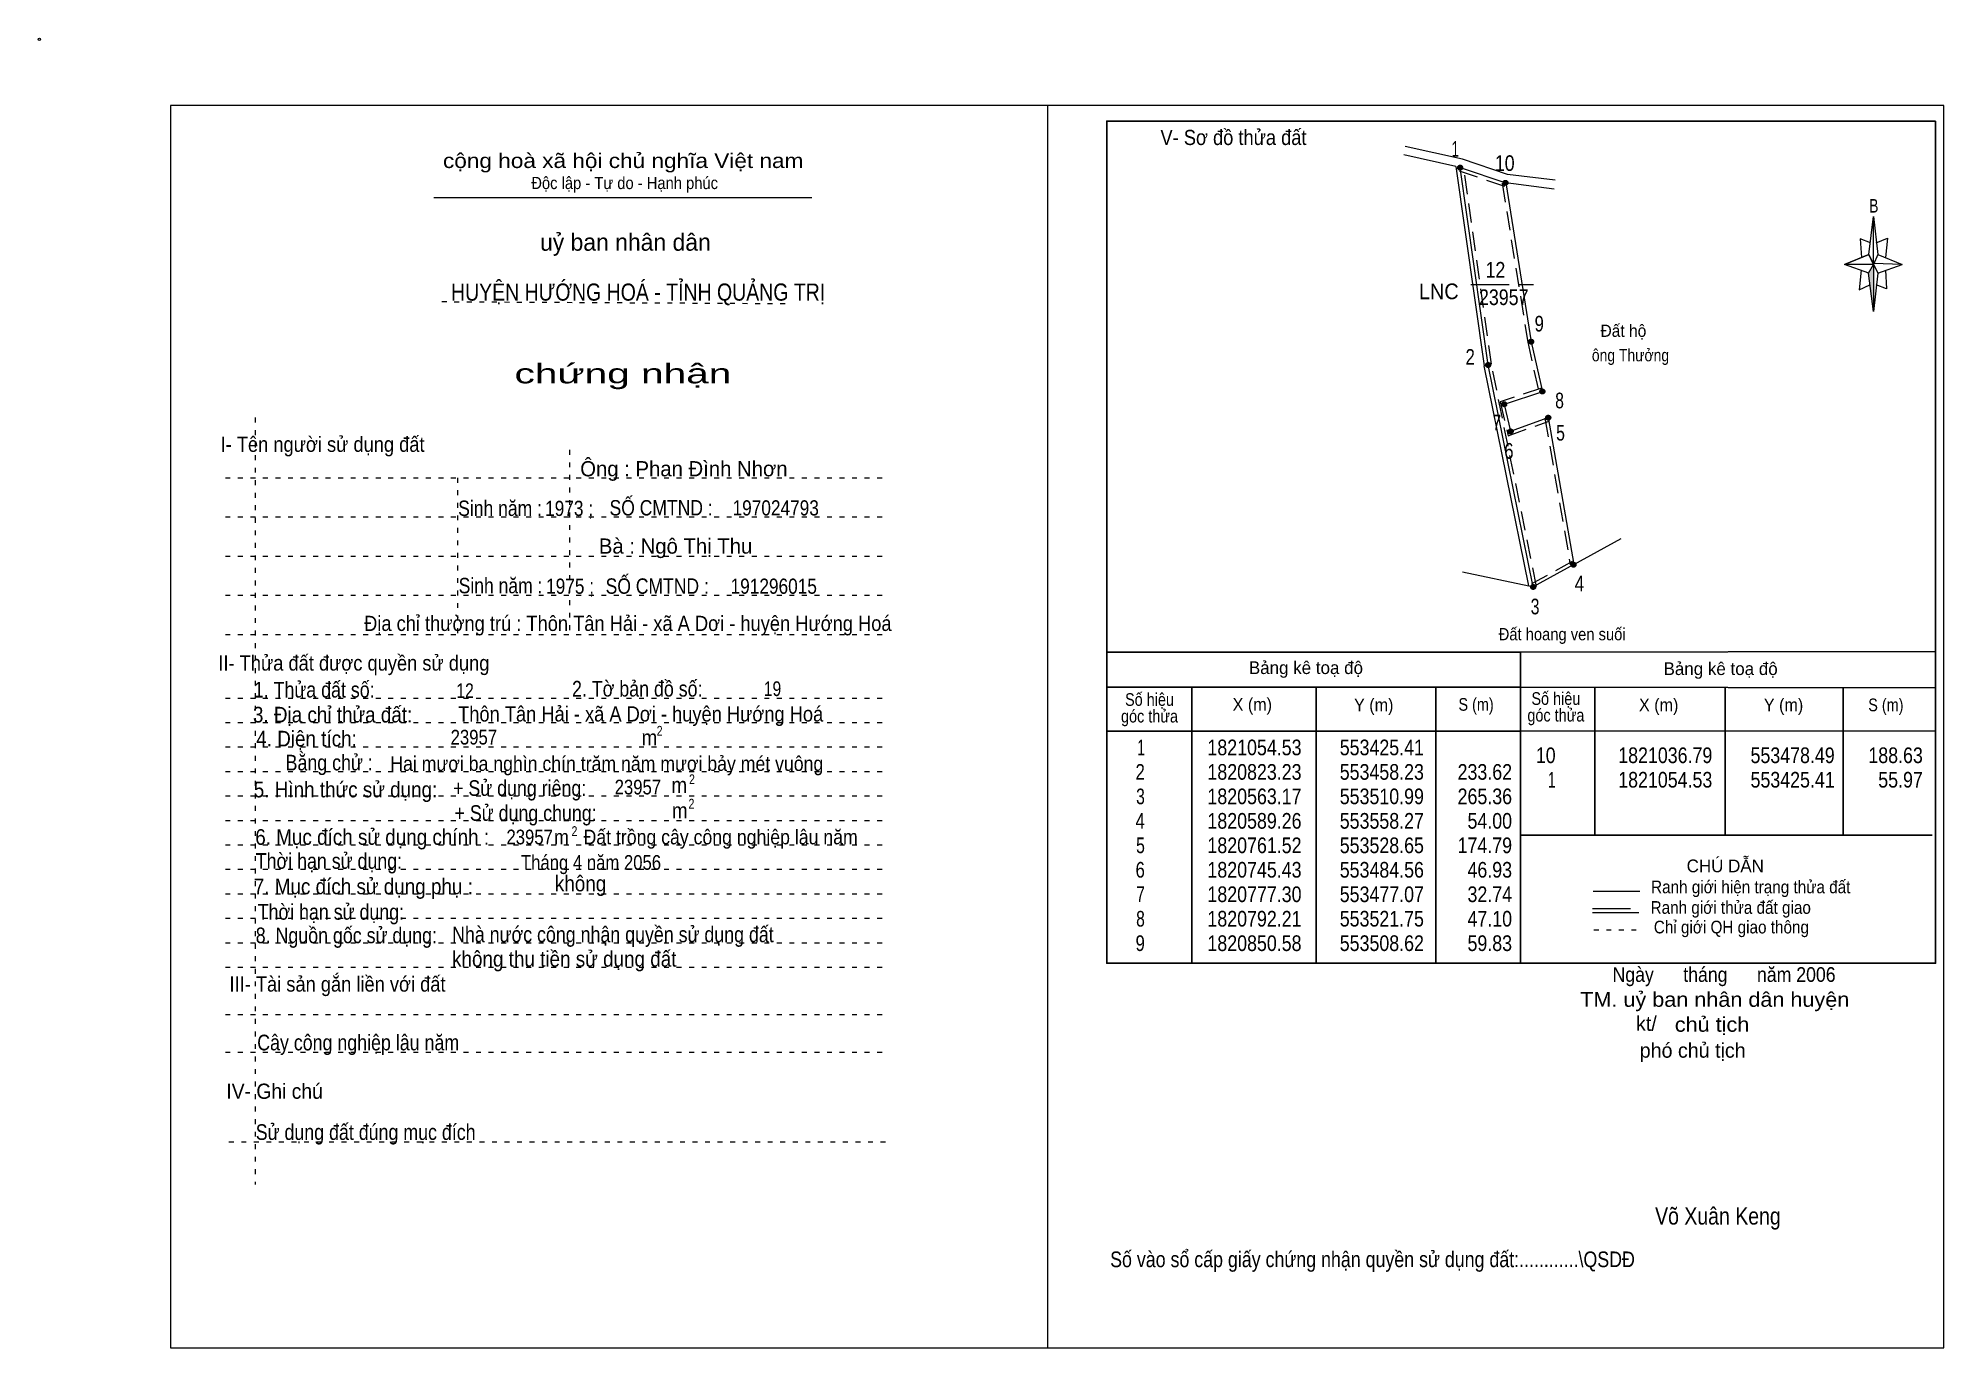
# Model space of a CAD drawing. Header units: centimetres. Extents: x -1.6 to 37.4, y -1.3 to 25.5.
import ezdxf
from ezdxf.enums import TextEntityAlignment as Align

# ---------------------------------------------------------------- set-up
doc = ezdxf.new("R2010")
doc.units = ezdxf.units.CM
doc.header["$LTSCALE"] = 0.13
for name, pattern in [('DOTTED', [1.5, 0.3, -1.2]), ('LONG_DASHED', [7.5, 6, -1.5]), ('MEDIUM_DASHED', [4.5, 3, -1.5])]:
    doc.linetypes.add(name, pattern=pattern)
for name, color, linetype, lineweight in [('1', 7, 'DOTTED', 13), ('10', 7, 'Continuous', 13), ('2', 7, 'Continuous', 25), ('22', 7, 'Continuous', 13), ('3', 7, 'Continuous', 13), ('30', 7, 'Continuous', 13), ('32', 7, 'LONG_DASHED', 13), ('33', 7, 'LONG_DASHED', 13), ('35', 7, 'Continuous', 13)]:
    doc.layers.add(name, color=color, linetype=linetype, lineweight=lineweight)

msp = doc.modelspace()

# ---------------------------------------------------------------- hatches: boundary and pattern name
at = {"layer": '30'}
msp.add_hatch(color=256, dxfattribs=at).paths.add_polyline_path([(35.91, 20.87), (35.91, 19.91), (35.81, 20.69)])
at = {"layer": '32'}
for points in [[(27.5192, 22.8477, 1), (27.4192, 22.8477, 1)], [(28.4448, 22.5384, 1), (28.3448, 22.5384, 1)], [(28.9702, 19.2913, 1), (28.8702, 19.2913, 1)], [(28.0915, 18.8144, 1), (27.9915, 18.8144, 1)], [(29.1991, 18.2735, 1), (29.0991, 18.2735, 1)], [(28.42, 18.0135, 1), (28.32, 18.0135, 1)], [(29.3195, 17.7383, 1), (29.2195, 17.7383, 1)], [(28.5506, 17.4577, 1), (28.4506, 17.4577, 1)], [(29.836, 14.7345, 1), (29.736, 14.7345, 1)], [(29.0115, 14.2795, 1), (28.9115, 14.2795, 1)]]:
    msp.add_hatch(color=256, dxfattribs=at).paths.add_polyline_path(points)

# ---------------------------------------------------------------- linework, layer by layer
at = {"layer": '1', "linetype": 'Continuous'}
msp.add_line((6.51, 22.24), (14.23, 22.24), dxfattribs=at)
at = {"layer": '1'}
for p, q in [((6.67, 20.11), (13.82, 20.07)), ((2.86, 17.74), (2.86, 2.07)), ((9.28, 17.08), (9.28, 13.31)), ((2.25, 16.51), (15.75, 16.51)), ((6.99, 16.51), (6.99, 13.31)), ((2.25, 15.71), (15.75, 15.71)), ((2.25, 14.91), (15.75, 14.91)), ((2.25, 14.11), (15.75, 14.11)), ((2.25, 13.31), (15.75, 13.31)), ((2.25, 12.01), (15.75, 12.01)), ((2.25, 11.51), (15.75, 11.51)), ((2.25, 11.01), (15.75, 11.01)), ((2.25, 10.51), (15.75, 10.51)), ((2.25, 10.01), (15.75, 10.01)), ((2.25, 9.51), (15.75, 9.51)), ((2.25, 9.01), (15.75, 9.01)), ((2.25, 8.51), (15.75, 8.51)), ((2.25, 8.01), (15.75, 8.01)), ((2.25, 7.51), (15.75, 7.51)), ((2.25, 7.01), (15.75, 7.01)), ((2.25, 6.51), (15.75, 6.51)), ((2.25, 5.54), (15.75, 5.54)), ((2.25, 4.77), (15.75, 4.77)), ((2.32, 2.94), (15.82, 2.94))]:
    msp.add_line(p, q, dxfattribs=at)
at = {"layer": '10'}
for p, q in [((27.38, 22.87), (26.32, 23.11)), ((27.52, 23.02), (26.35, 23.28)), ((28.44, 22.71), (27.52, 23.02)), ((27.38, 22.87), (27.96, 18.8)), ((29.41, 22.59), (28.44, 22.71)), ((29.39, 22.41), (28.4, 22.54)), ((29.79, 14.74), (30.76, 15.27))]:
    msp.add_line(p, q, dxfattribs=at)
at = {"layer": '10', "linetype": 'MEDIUM_DASHED'}
for p, q in [((27.45, 22.78), (28.38, 22.47)), ((28.11, 18.83), (27.54, 22.86)), ((29.03, 14.29), (28.11, 18.83)), ((29.2, 17.73), (29.72, 14.73)), ((29.76, 14.8), (28.93, 14.34))]:
    msp.add_line(p, q, dxfattribs=at)
at = {"layer": '10', "lineweight": 25}
for p, q in [((28.7, 12.95), (37.18, 12.96)), ((28.7, 12.23), (37.18, 12.22)), ((30.22, 12.23), (30.22, 9.21)), ((32.88, 12.23), (32.88, 9.21)), ((35.29, 12.23), (35.29, 9.21)), ((28.7, 11.33), (37.18, 11.34)), ((28.7, 9.21), (37.11, 9.21))]:
    msp.add_line(p, q, dxfattribs=at)
at = {"layer": '10'}
for points in [[(28.04, 18.82), (27.47, 22.85), (28.4, 22.54)], [(28.4, 22.54), (28.92, 19.29), (29.15, 18.27)], [(27.52, 14.59), (28.87, 14.3), (27.96, 18.8)], [(29.15, 18.27), (28.37, 18.01), (28.5, 17.46), (29.27, 17.74), (29.79, 14.74), (28.96, 14.28), (28.04, 18.82)]]:
    msp.add_lwpolyline(points, dxfattribs=at)
at = {"layer": '10', "linetype": 'MEDIUM_DASHED'}
for points in [[(28.33, 22.53), (28.85, 19.28), (29.08, 18.25)], [(29.13, 18.34), (28.29, 18.06), (28.45, 17.37), (29.29, 17.67)]]:
    msp.add_lwpolyline(points, dxfattribs=at)
at = {"layer": '10'}
msp.add_circle((-1.55, 25.47), 0.025, dxfattribs=at)
at = {"layer": '2'}
for p, q in [((20.25, 12.95), (28.7, 12.95)), ((28.7, 6.59), (28.7, 12.95)), ((20.25, 12.23), (28.7, 12.23)), ((21.99, 6.59), (21.99, 12.23)), ((24.53, 10.89), (24.53, 12.23)), ((26.97, 12.23), (26.97, 6.59)), ((20.25, 11.33), (28.7, 11.33))]:
    msp.add_line(p, q, dxfattribs=at)
msp.add_lwpolyline([(37.18, 23.8), (20.25, 23.8), (20.25, 6.59), (37.18, 6.59)], close=True, dxfattribs=at)
msp.add_lwpolyline([(24.53, 6.59), (24.53, 10.39), (24.53, 10.89)], dxfattribs=at)
at = {"layer": '22'}
msp.add_line((28.87, 14.3), (28.96, 14.28), dxfattribs=at)
at = {"layer": '3'}
msp.add_line((19.04, 24.12), (19.04, -1.27), dxfattribs=at)
for points in [[(19.04, 24.12), (1.13, 24.12), (1.13, -1.27), (19.04, -1.27)], [(19.04, -1.27), (37.35, -1.27), (37.35, 24.12), (19.04, 24.12)]]:
    msp.add_lwpolyline(points, dxfattribs=at)
at = {"layer": '30'}
for p, q in [((35.82, 21.07), (35.91, 21.85)), ((36, 21.07), (36.5, 20.87)), ((35.82, 20.69), (35.32, 20.87)), ((36, 20.69), (35.91, 19.91)), ((36.16, 20.75), (36.18, 20.37)), ((36.18, 20.37), (35.97, 20.45))]:
    msp.add_line(p, q, dxfattribs=at)
for points in [[(35.91, 21.85), (36, 21.07), (35.91, 20.87)], [(35.91, 20.87), (35.32, 20.87), (35.82, 21.07), (36, 20.69), (36.5, 20.87), (35.91, 20.89)], [(35.91, 20.87), (35.91, 19.91), (35.81, 20.69)]]:
    msp.add_lwpolyline(points, close=True, dxfattribs=at)
for points in [[(35.97, 21.31), (36.2, 21.41), (36.16, 21.01)], [(35.91, 20.87), (35.82, 21.07), (35.32, 20.87)], [(35.85, 21.31), (35.64, 21.39), (35.67, 21.01)], [(35.66, 20.75), (35.62, 20.35), (35.84, 20.45)], [(35.91, 20.87), (36, 20.69), (36.5, 20.87)]]:
    msp.add_lwpolyline(points, dxfattribs=at)
at = {"layer": '32'}
for centre in [(27.4692, 22.8477), (28.3948, 22.5384), (28.9202, 19.2913), (28.0415, 18.8144), (29.1491, 18.2735), (28.37, 18.0135), (29.2695, 17.7383), (28.5006, 17.4577), (29.786, 14.7345), (28.9615, 14.2795)]:
    msp.add_circle(centre, 0.05, dxfattribs=at)
at = {"layer": '33'}
msp.add_line((27.69, 20.46), (28.97, 20.46), dxfattribs=at)
at = {"layer": '35'}
for p, q in [((30.19, 8.06), (31.14, 8.06)), ((30.17, 7.63), (31.12, 7.63))]:
    msp.add_line(p, q, dxfattribs=at)
at = {"layer": '35', "linetype": 'LONG_DASHED'}
msp.add_line((30.17, 7.71), (31.12, 7.71), dxfattribs=at)
at = {"layer": '35', "linetype": 'DOTTED'}
msp.add_line((30.2, 7.27), (31.19, 7.27), dxfattribs=at)

# ---------------------------------------------------------------- texts
at = {"layer": '1'}
for s, height, width, p in [('V- Sơ đồ thửa đất', 0.31, 0.9, (22.84, 23.31)), ('cộng hoà xã hội chủ nghĩa Việt nam', 0.3, 1.15, (10.375, 22.84)), ('Độc lập - Tự do - Hạnh phúc', 0.25, 0.9, (10.405, 22.41)), ('chứng nhận', 0.4, 1.55, (10.37, 18.44)), ('I- Tên người sử dụng đất', 0.31, 0.9, (4.235, 17.04)), ('II- Thửa đất được quyền sử dụng', 0.31, 0.9, (4.875, 12.57)), ('III- Tài sản gắn liền với đất', 0.31, 0.9, (4.54, 6.01)), ('IV- Ghi chú', 0.31, 0.95, (3.255, 3.82))]:
    msp.add_text(s, height=height, dxfattribs=dict(at, width=width)).set_placement(p, align=Align.CENTER)
msp.add_text('uỷ ban nhân dân', height=0.35, dxfattribs=at).set_placement((10.42, 21.15), align=Align.CENTER)
at = {"layer": '10'}
for s, width, p in [('  Đất hộ', 0.95, (30.16, 19.39)), ('ông Thưởng', 0.85, (30.16, 18.89))]:
    msp.add_text(s, height=0.25, dxfattribs=dict(at, width=width)).set_placement(p)
for s, height, p in [('Ông : Phan Đình Nhơn', 0.31, (11.615, 16.54)), ('Bà : Ngô Thị Thu', 0.31, (11.445, 14.96)), ('kt/ ', 0.3, (31.33, 5.21)), ('phó chủ tịch ', 0.3, (32.275, 4.66))]:
    msp.add_text(s, height=height, dxfattribs=at).set_placement(p, align=Align.CENTER)
for s, height, width, p in [('Sinh năm :', 0.3149, 0.85, (7.86, 15.73)), ('1973 ;', 0.31, 0.85, (9.27, 15.73)), ('SỐ CMTND :', 0.3149, 0.85, (11.15, 15.74)), ('197024793', 0.31, 0.85, (13.49, 15.74)), ('Sinh năm :', 0.3149, 0.85, (7.87, 14.15)), ('1975 ;', 0.31, 0.85, (9.29, 14.14)), ('SỐ CMTND :', 0.3149, 0.85, (11.07, 14.14)), ('191296015', 0.31, 0.85, (13.45, 14.14)), ('Địa chỉ thường trú : Thôn Tân Hải - xã A Dơi - huyện Hướng Hoá', 0.31, 0.9, (10.47, 13.38)), ('Đất hoang ven suối ', 0.25, 0.9, (29.595, 13.19)), ('12', 0.3, 0.8, (7.145, 12.01)), ('19', 0.3, 0.8, (13.425, 12.05)), (' Thôn Tân Hải - xã A Dơi - huyện Hướng Hoá', 0.31, 0.9, (10.68, 11.53)), ('23957', 0.3, 0.85, (7.325, 11.06)), ('Hai mươi ba nghìn chín trăm năm mươi bảy mét vuông ', 0.3, 0.9, (10.09, 10.52)), ('23957', 0.3, 0.85, (10.675, 10.04)), ('m   Đất trồng cây công nghiệp lâu năm ', 0.3, 0.9, (12.115, 9.02)), ('23957', 0.3, 0.85, (8.465, 9.02)), ('Tháng 4 năm 2056 ', 0.3, 0.85, (9.765, 8.5)), ('Ngày      tháng      năm 2006', 0.3, 0.9, (32.86, 6.21)), ('TM. uỷ ban nhân dân huyện', 0.3, 1.1, (32.67, 5.7)), ('chủ tịch', 0.3, 1.1, (32.615, 5.19)), ('Võ Xuân Keng ', 0.35, 0.85, (32.79, 1.25))]:
    msp.add_text(s, height=height, dxfattribs=dict(at, width=width)).set_placement(p, align=Align.CENTER)
at = {"layer": '2'}
for s, height, width, p in [('HUYỆN HƯỚNG HOÁ - TỈNH QUẢNG TRỊ', 0.35, 0.85, (10.68, 20.13)), ('Số hiệu', 0.2591, 0.85, (21.125, 11.85)), ('Số hiệu', 0.2591, 0.85, (29.425, 11.87)), ('3. Địa chỉ thửa đất:', 0.32, 0.9, (4.44, 11.51)), ('góc thửa', 0.2591, 0.85, (21.125, 11.51)), ('X (m)', 0.2591, 0.95, (23.225, 11.75)), ('Y (m)', 0.2591, 0.95, (25.705, 11.74)), ('S (m)', 0.2591, 0.85, (27.795, 11.75)), ('góc thửa', 0.2591, 0.85, (29.425, 11.53)), ('X (m)', 0.2591, 0.95, (31.525, 11.74)), ('Y (m)', 0.2591, 0.95, (34.075, 11.74)), ('S (m)', 0.2591, 0.85, (36.165, 11.74)), ('Số vào sổ cấp giấy chứng nhận quyền sử dụng đất:............\\QSDĐ', 0.32, 0.85, (25.68, 0.38))]:
    msp.add_text(s, height=height, dxfattribs=dict(at, width=width)).set_placement(p, align=Align.CENTER)
for p in [(24.32, 12.5), (32.79, 12.48)]:
    msp.add_text('Bảng kê toạ độ', height=0.2591, dxfattribs=at).set_placement(p, align=Align.CENTER)
for s, height, width, p in [('1. Thửa đất số:', 0.32, 0.85, (2.83, 12.02)), ('2. Tờ bản đồ số:', 0.32, 0.85, (9.33, 12.04)), ('4. Diện tích:', 0.32, 0.9, (2.88, 11.02)), ('m', 0.32, 0.9, (10.75, 11.04)), ('2', 0.2, 0.8, (11.06, 11.24)), ('Bằng chử :', 0.32, 0.85, (3.48, 10.53)), ('5. Hình thức sử dụng:', 0.32, 0.9, (2.83, 9.98)), ('+ Sử dụng riêng:', 0.32, 0.85, (6.9, 10.01)), ('m', 0.32, 0.9, (11.36, 10.07)), ('2', 0.2, 0.8, (11.72, 10.25)), ('+ Sử dụng chung:', 0.32, 0.85, (6.93, 9.5)), ('m', 0.32, 0.9, (11.37, 9.55)), ('2', 0.2, 0.8, (11.71, 9.75)), ('6. Mục đích sử dụng chính : ', 0.32, 0.9, (2.86, 9.01)), ('2', 0.2, 0.8, (9.32, 9.19)), ('Thời hạn sử dụng: ', 0.32, 0.85, (2.87, 8.52)), ('7. Mục đích sử dụng phụ : ', 0.32, 0.9, (2.83, 8)), ('không', 0.32, 0.9, (8.98, 8.06)), ('Thời hạn sử dụng: ', 0.32, 0.85, (2.91, 7.48)), ('8. Nguồn gốc sử dụng: ', 0.32, 0.85, (2.87, 7)), ('Nhà nước công nhận quyền sử dụng đất  ', 0.32, 0.85, (6.88, 7.02)), ('không thu tiền sử dụng đất', 0.32, 0.9, (6.88, 6.52)), ('Cây công nghiệp lâu năm', 0.32, 0.85, (2.9, 4.81)), ('Sử dụng đất đúng mục đích', 0.32, 0.85, (2.87, 2.98))]:
    msp.add_text(s, height=height, dxfattribs=dict(at, width=width)).set_placement(p)
at = {"layer": '30', "width": 0.75}
msp.add_text('B', height=0.2756, dxfattribs=at).set_placement((35.92, 21.93), align=Align.CENTER)
at = {"layer": '30'}
for s, width, p in [('1', 0.65, (21.03, 10.84)), ('1821054.53', 0.85, (24.23, 10.84)), ('553425.41', 0.85, (26.73, 10.84)), ('553425.41', 0.85, (26.73, 10.84)), ('10', 0.85, (29.42, 10.68)), ('1821036.79', 0.85, (32.62, 10.68)), ('553478.49', 0.85, (35.12, 10.68)), ('188.63', 0.85, (36.92, 10.68)), ('2', 0.8, (21.03, 10.34)), ('1820823.23', 0.85, (24.23, 10.34)), ('553458.23', 0.85, (26.73, 10.34)), ('233.62', 0.85, (28.53, 10.34)), ('3', 0.75, (21.03, 9.84)), ('1820563.17', 0.85, (24.23, 9.84)), ('553510.99', 0.85, (26.73, 9.84)), ('265.36', 0.85, (28.53, 9.84)), ('1', 0.65, (29.42, 10.18)), ('1821054.53', 0.85, (32.62, 10.18)), ('553425.41', 0.85, (35.12, 10.18)), ('55.97', 0.85, (36.92, 10.18)), ('4', 0.8, (21.03, 9.34)), ('1820589.26', 0.85, (24.23, 9.34)), ('553558.27', 0.85, (26.73, 9.34)), ('54.00', 0.85, (28.53, 9.34)), ('5', 0.75, (21.03, 8.84)), ('1820761.52', 0.85, (24.23, 8.84)), ('553528.65', 0.85, (26.73, 8.84)), ('174.79', 0.85, (28.53, 8.84)), ('6', 0.8, (21.03, 8.34)), ('1820745.43', 0.85, (24.23, 8.34)), ('553484.56', 0.85, (26.73, 8.34)), ('46.93', 0.85, (28.53, 8.34)), ('7', 0.75, (21.03, 7.84)), ('1820777.30', 0.85, (24.23, 7.84)), ('553477.07', 0.85, (26.73, 7.84)), ('32.74', 0.85, (28.53, 7.84)), ('8', 0.75, (21.03, 7.34)), ('1820792.21', 0.85, (24.23, 7.34)), ('553521.75', 0.85, (26.73, 7.34)), ('47.10', 0.85, (28.53, 7.34)), ('9', 0.8, (21.03, 6.84)), ('1820850.58', 0.85, (24.23, 6.84)), ('553508.62', 0.85, (26.73, 6.84)), ('59.83', 0.85, (28.53, 6.84))]:
    msp.add_text(s, height=0.32, dxfattribs=dict(at, width=width)).set_placement(p, align=Align.RIGHT)
at = {"layer": '32'}
for s, width, p in [('1', 0.65, (27.37, 23.07)), ('10', 0.85, (28.38, 22.78)), ('9', 0.8, (29.085, 19.5)), ('2', 0.8, (27.675, 18.82)), ('8', 0.75, (29.5, 17.93)), ('7', 0.75, (28.22, 17.48)), ('5', 0.75, (29.52, 17.27)), ('6', 0.8, (28.465, 16.9)), ('4', 0.8, (29.905, 14.19)), ('3', 0.75, (29, 13.72))]:
    msp.add_text(s, height=0.32, dxfattribs=dict(at, width=width)).set_placement(p, align=Align.CENTER)
at = {"layer": '33', "width": 0.85}
for s, p in [('12', (28.19, 20.6)), ('23957', (28.36, 20.04))]:
    msp.add_text(s, height=0.32, dxfattribs=at).set_placement(p, align=Align.CENTER)
at = {"layer": '33', "width": 0.95}
msp.add_text('LNC', height=0.32, dxfattribs=at).set_placement((27.44, 20.16), align=Align.RIGHT)
at = {"layer": '35'}
msp.add_text('CHÚ DẪN', height=0.2591, dxfattribs=at).set_placement((32.885, 8.45), align=Align.CENTER)
at = {"layer": '35', "width": 0.9}
for s, p in [('Ranh giới hiện trạng thửa đất', (33.405, 8.02)), ('Ranh giới thửa đất giao ', (33.04, 7.6)), ('Chỉ giới QH giao thông', (33.01, 7.2))]:
    msp.add_text(s, height=0.2591, dxfattribs=at).set_placement(p, align=Align.CENTER)

doc.saveas('drawing.dxf')
